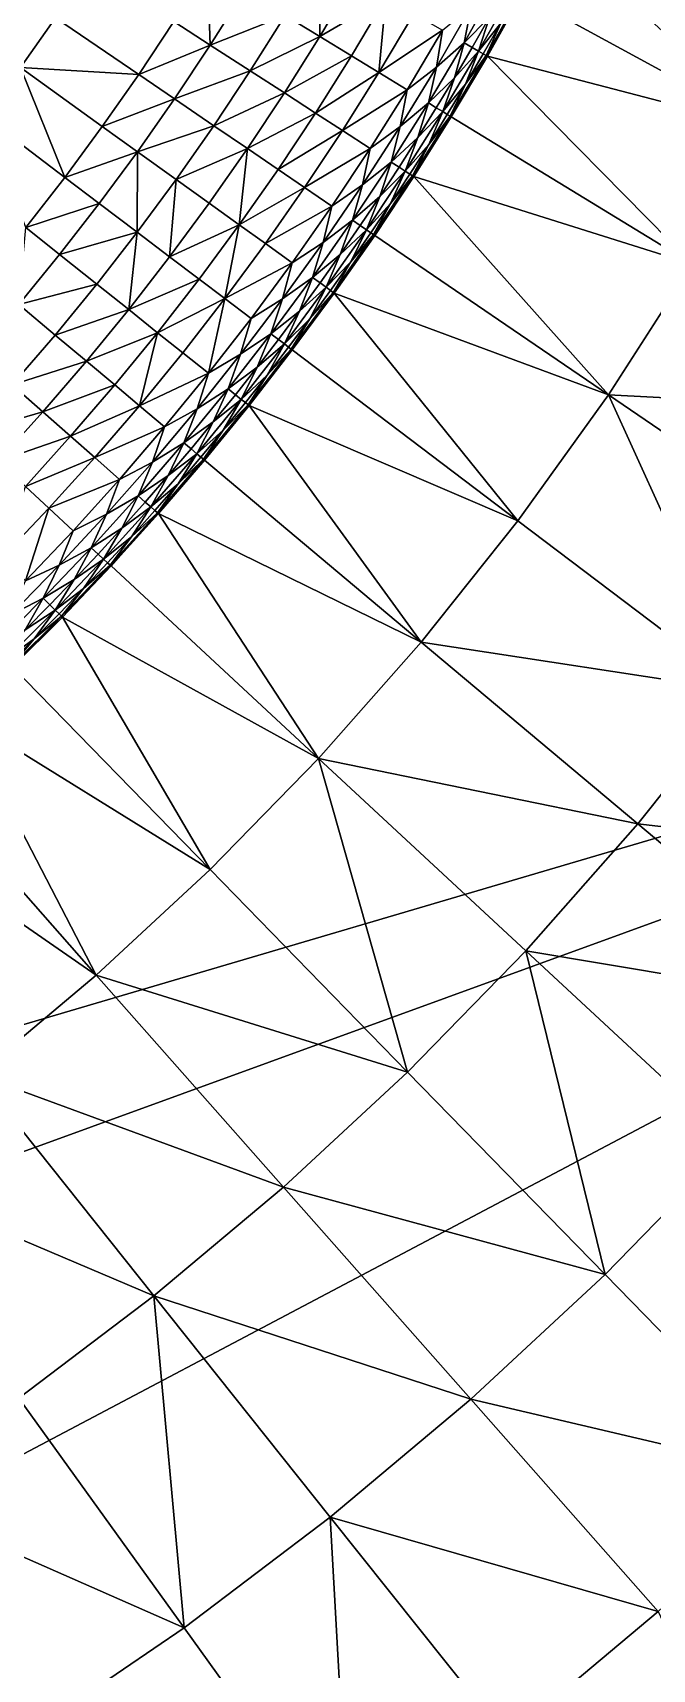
# Model space of a CAD drawing. Header units: millimetres. Extents: x -3750 to 5350, y -3750 to 3750.
# Drawn here: x 1763 to 2311, y -2675 to -1229 of the extents above; entities that cross this region are included whole.
import ezdxf

# ---------------------------------------------------------------- set-up
doc = ezdxf.new("R2010")
doc.units = ezdxf.units.MM
doc.header["$MEASUREMENT"] = 0
doc.layers.add('MESH_3D', color=2, linetype='CONTINUOUS')

msp = doc.modelspace()

# ---------------------------------------------------------------- linework, layer by layer
at = {"layer": 'MESH_3D'}
for points in [[(925.3, 3634, 32500), (-2410.5, 2872.7, 32500), (3378.6, -1627.1, 32500)], [(925.3, 3634, 32500), (3378.6, -1627.1, 32500), (3634, -925.3, 32500)], [(3378.6, -1627.1, 32500), (-2410.5, 2872.7, 32500), (-1955.4, -3199.8, 32500)], [(2415.1, -1315.2, 24200), (2195.6, -1195.6, 24000), (2224.7, -1140.5, 24000)], [(2477.7, -1193.2, 24200), (2415.1, -1315.2, 24200), (2224.7, -1140.5, 24000)], [(1783.6, -1216, -630.5), (1752.7, -1260.1, -630.5), (1713.1, -1168, -698.4)], [(2017.1, -1232.6, -406.8), (1986.4, -1213.9, -455.7), (2016.1, -1164, -455.7)], [(2047.2, -1182, -406.8), (2017.1, -1232.6, -406.8), (2016.1, -1164, -455.7)], [(1920.3, -1240.2, -506.1), (1888.1, -1219.4, -547.3), (1917.9, -1172, -547.3)], [(1950.6, -1192, -506.1), (1920.3, -1240.2, -506.1), (1917.9, -1172, -547.3)], [(2075.5, -1198.3, -355.7), (2017.1, -1232.6, -406.8), (2047.2, -1182, -406.8)], [(2150.9, -1206.3, -205.3), (2174.7, -1184.3, -171.9), (2144.5, -1238.1, -171.9)], [(2167, -1215.4, -138.7), (2144.5, -1238.1, -171.9), (2174.7, -1184.3, -171.9)], [(1986.4, -1213.9, -455.7), (1920.3, -1240.2, -506.1), (1950.6, -1192, -506.1)], [(2075.5, -1198.3, -355.7), (2045, -1249.7, -355.7), (2017.1, -1232.6, -406.8)], [(2069.3, -1264.5, -303.8), (2045, -1249.7, -355.7), (2075.5, -1198.3, -355.7)], [(2100.1, -1212.5, -303.8), (2069.3, -1264.5, -303.8), (2075.5, -1198.3, -355.7)], [(2167, -1215.4, -138.7), (2187.8, -1191.4, -105.2), (2157.4, -1245.6, -105.2)], [(2176.9, -1220.9, -71.9), (2157.4, -1245.6, -105.2), (2187.8, -1191.4, -105.2)], [(2194.5, -1195.1, -38.4), (2195.6, -1195.6), (2164, -1249.4, -38.4)], [(2176.9, -1220.9, -71.9), (2194.5, -1195.1, -38.4), (2164, -1249.4, -38.4)], [(2164, -1249.4, -38.4), (2195.6, -1195.6), (2165.1, -1250)], [(2195.6, -1195.6, 24000), (2165.1, -1250), (2195.6, -1195.6)], [(2195.6, -1195.6, 24000), (2165.1, -1250, 24000), (2165.1, -1250)], [(2415.1, -1315.2, 24200), (2165.1, -1250, 24000), (2195.6, -1195.6, 24000)], [(1986.4, -1213.9, -455.7), (1955.5, -1263, -455.7), (1920.3, -1240.2, -506.1)], [(2017.1, -1232.6, -406.8), (1955.5, -1263, -455.7), (1986.4, -1213.9, -455.7)], [(2125.4, -1227.1, -238.1), (2069.3, -1264.5, -303.8), (2100.1, -1212.5, -303.8)], [(2150.9, -1206.3, -205.3), (2144.5, -1238.1, -171.9), (2120.1, -1259.6, -205.3)], [(2150.9, -1206.3, -205.3), (2120.1, -1259.6, -205.3), (2125.4, -1227.1, -238.1)], [(1857.1, -1266.1, -547.3), (1752.7, -1260.1, -630.5), (1783.6, -1216, -630.5)], [(1888.1, -1219.4, -547.3), (1857.1, -1266.1, -547.3), (1783.6, -1216, -630.5)], [(1920.3, -1240.2, -506.1), (1857.1, -1266.1, -547.3), (1888.1, -1219.4, -547.3)], [(2125.4, -1227.1, -238.1), (2094.2, -1279.7, -238.1), (2069.3, -1264.5, -303.8)], [(2120.1, -1259.6, -205.3), (2094.2, -1279.7, -238.1), (2125.4, -1227.1, -238.1)], [(2167, -1215.4, -138.7), (2151.7, -1242.3, -138.7), (2144.5, -1238.1, -171.9)], [(2167, -1215.4, -138.7), (2157.4, -1245.6, -105.2), (2151.7, -1242.3, -138.7)], [(2176.9, -1220.9, -71.9), (2161.5, -1247.9, -71.9), (2157.4, -1245.6, -105.2)], [(2176.9, -1220.9, -71.9), (2164, -1249.4, -38.4), (2161.5, -1247.9, -71.9)], [(1920.3, -1240.2, -506.1), (1888.7, -1287.7, -506.1), (1857.1, -1266.1, -547.3)], [(1955.5, -1263, -455.7), (1888.7, -1287.7, -506.1), (1920.3, -1240.2, -506.1)], [(2017.1, -1232.6, -406.8), (1985.8, -1282.5, -406.8), (1955.5, -1263, -455.7)], [(2045, -1249.7, -355.7), (1985.8, -1282.5, -406.8), (2017.1, -1232.6, -406.8)], [(2120.1, -1259.6, -205.3), (2144.5, -1238.1, -171.9), (2113, -1291.2, -171.9)], [(2136, -1269, -138.7), (2113, -1291.2, -171.9), (2144.5, -1238.1, -171.9)], [(2151.7, -1242.3, -138.7), (2136, -1269, -138.7), (2144.5, -1238.1, -171.9)], [(2151.7, -1242.3, -138.7), (2157.4, -1245.6, -105.2), (2136, -1269, -138.7)], [(2045, -1249.7, -355.7), (2013.2, -1300.3, -355.7), (1985.8, -1282.5, -406.8)], [(2069.3, -1264.5, -303.8), (2013.2, -1300.3, -355.7), (2045, -1249.7, -355.7)], [(2136, -1269, -138.7), (2157.4, -1245.6, -105.2), (2125.7, -1299, -105.2)], [(2145.8, -1274.8, -71.9), (2125.7, -1299, -105.2), (2157.4, -1245.6, -105.2)], [(2164, -1249.4, -38.4), (2133.2, -1303.6), (2132.2, -1303, -38.4)], [(2145.8, -1274.8, -71.9), (2164, -1249.4, -38.4), (2132.2, -1303, -38.4)], [(2164, -1249.4, -38.4), (2165.1, -1250), (2133.2, -1303.6)], [(2165.1, -1250, 24000), (2133.2, -1303.6), (2165.1, -1250)], [(2165.1, -1250, 24000), (2133.2, -1303.6, 24000), (2133.2, -1303.6)], [(2346.5, -1433.9, 24200), (2133.2, -1303.6, 24000), (2165.1, -1250, 24000)], [(2161.5, -1247.9, -71.9), (2145.8, -1274.8, -71.9), (2157.4, -1245.6, -105.2)], [(2161.5, -1247.9, -71.9), (2164, -1249.4, -38.4), (2145.8, -1274.8, -71.9)], [(2415.1, -1315.2, 24200), (2346.5, -1433.9, 24200), (2165.1, -1250, 24000)], [(1791.7, -1357.1, -547.3), (1720.7, -1303.4, -630.5), (1752.7, -1260.1, -630.5)], [(1824.9, -1312, -547.3), (1791.7, -1357.1, -547.3), (1752.7, -1260.1, -630.5)], [(1857.1, -1266.1, -547.3), (1824.9, -1312, -547.3), (1752.7, -1260.1, -630.5)], [(1888.7, -1287.7, -506.1), (1824.9, -1312, -547.3), (1857.1, -1266.1, -547.3)], [(1955.5, -1263, -455.7), (1923.4, -1311.4, -455.7), (1888.7, -1287.7, -506.1)], [(1985.8, -1282.5, -406.8), (1923.4, -1311.4, -455.7), (1955.5, -1263, -455.7)], [(2069.3, -1264.5, -303.8), (2037.1, -1315.7, -303.8), (2013.2, -1300.3, -355.7)], [(2094.2, -1279.7, -238.1), (2037.1, -1315.7, -303.8), (2069.3, -1264.5, -303.8)], [(2120.1, -1259.6, -205.3), (2088.1, -1312, -205.3), (2094.2, -1279.7, -238.1)], [(2120.1, -1259.6, -205.3), (2113, -1291.2, -171.9), (2088.1, -1312, -205.3)], [(2136, -1269, -138.7), (2120, -1295.5, -138.7), (2113, -1291.2, -171.9)], [(2136, -1269, -138.7), (2125.7, -1299, -105.2), (2120, -1295.5, -138.7)], [(1985.8, -1282.5, -406.8), (1953.2, -1331.6, -406.8), (1923.4, -1311.4, -455.7)], [(2013.2, -1300.3, -355.7), (1953.2, -1331.6, -406.8), (1985.8, -1282.5, -406.8)], [(2094.2, -1279.7, -238.1), (2061.6, -1331.5, -238.1), (2037.1, -1315.7, -303.8)], [(2088.1, -1312, -205.3), (2061.6, -1331.5, -238.1), (2094.2, -1279.7, -238.1)], [(2145.8, -1274.8, -71.9), (2129.7, -1301.4, -71.9), (2125.7, -1299, -105.2)], [(2145.8, -1274.8, -71.9), (2132.2, -1303, -38.4), (2129.7, -1301.4, -71.9)], [(1888.7, -1287.7, -506.1), (1856, -1334.4, -506.1), (1824.9, -1312, -547.3)], [(1923.4, -1311.4, -455.7), (1856, -1334.4, -506.1), (1888.7, -1287.7, -506.1)], [(2013.2, -1300.3, -355.7), (1980.2, -1350.1, -355.7), (1953.2, -1331.6, -406.8)], [(2037.1, -1315.7, -303.8), (1980.2, -1350.1, -355.7), (2013.2, -1300.3, -355.7)], [(2088.1, -1312, -205.3), (2113, -1291.2, -171.9), (2080.1, -1343.5, -171.9)], [(2103.7, -1321.9, -138.7), (2080.1, -1343.5, -171.9), (2113, -1291.2, -171.9)], [(2103.7, -1321.9, -138.7), (2125.7, -1299, -105.2), (2092.6, -1351.5, -105.2)], [(2113.3, -1327.9, -71.9), (2092.6, -1351.5, -105.2), (2125.7, -1299, -105.2)], [(2120, -1295.5, -138.7), (2103.7, -1321.9, -138.7), (2113, -1291.2, -171.9)], [(2120, -1295.5, -138.7), (2125.7, -1299, -105.2), (2103.7, -1321.9, -138.7)], [(2129.7, -1301.4, -71.9), (2113.3, -1327.9, -71.9), (2125.7, -1299, -105.2)], [(2129.7, -1301.4, -71.9), (2132.2, -1303, -38.4), (2113.3, -1327.9, -71.9)], [(1791.7, -1357.1, -547.3), (1757.3, -1401.4, -547.3), (1720.7, -1303.4, -630.5)], [(1856, -1334.4, -506.1), (1791.7, -1357.1, -547.3), (1824.9, -1312, -547.3)], [(1923.4, -1311.4, -455.7), (1890.1, -1358.9, -455.7), (1856, -1334.4, -506.1)], [(1953.2, -1331.6, -406.8), (1890.1, -1358.9, -455.7), (1923.4, -1311.4, -455.7)], [(2037.1, -1315.7, -303.8), (2003.7, -1366.1, -303.8), (1980.2, -1350.1, -355.7)], [(2061.6, -1331.5, -238.1), (2003.7, -1366.1, -303.8), (2037.1, -1315.7, -303.8)], [(2088.1, -1312, -205.3), (2080.1, -1343.5, -171.9), (2054.7, -1363.7, -205.3)], [(2088.1, -1312, -205.3), (2054.7, -1363.7, -205.3), (2061.6, -1331.5, -238.1)], [(2132.2, -1303, -38.4), (2133.2, -1303.6), (2099.1, -1355.7, -38.4)], [(2113.3, -1327.9, -71.9), (2132.2, -1303, -38.4), (2099.1, -1355.7, -38.4)], [(2099.1, -1355.7, -38.4), (2133.2, -1303.6), (2100.1, -1356.4)], [(2133.2, -1303.6, 24000), (2100.1, -1356.4), (2133.2, -1303.6)], [(2133.2, -1303.6, 24000), (2100.1, -1356.4, 24000), (2100.1, -1356.4)], [(2346.5, -1433.9, 24200), (2100.1, -1356.4, 24000), (2133.2, -1303.6, 24000)], [(2103.7, -1321.9, -138.7), (2087.1, -1348, -138.7), (2080.1, -1343.5, -171.9)], [(2103.7, -1321.9, -138.7), (2092.6, -1351.5, -105.2), (2087.1, -1348, -138.7)], [(2113.3, -1327.9, -71.9), (2096.6, -1354.1, -71.9), (2092.6, -1351.5, -105.2)], [(2113.3, -1327.9, -71.9), (2099.1, -1355.7, -38.4), (2096.6, -1354.1, -71.9)], [(1856, -1334.4, -506.1), (1822.2, -1380.3, -506.1), (1791.7, -1357.1, -547.3)], [(1855.7, -1405.6, -455.7), (1822.2, -1380.3, -506.1), (1856, -1334.4, -506.1)], [(1890.1, -1358.9, -455.7), (1855.7, -1405.6, -455.7), (1856, -1334.4, -506.1)], [(1953.2, -1331.6, -406.8), (1919.4, -1379.9, -406.8), (1890.1, -1358.9, -455.7)], [(1945.9, -1399, -355.7), (1919.4, -1379.9, -406.8), (1953.2, -1331.6, -406.8)], [(1980.2, -1350.1, -355.7), (1945.9, -1399, -355.7), (1953.2, -1331.6, -406.8)], [(2061.6, -1331.5, -238.1), (2027.8, -1382.5, -238.1), (2003.7, -1366.1, -303.8)], [(2054.7, -1363.7, -205.3), (2027.8, -1382.5, -238.1), (2061.6, -1331.5, -238.1)], [(2054.7, -1363.7, -205.3), (2080.1, -1343.5, -171.9), (2046, -1394.9, -171.9)], [(2070.1, -1373.9, -138.7), (2046, -1394.9, -171.9), (2080.1, -1343.5, -171.9)], [(2087.1, -1348, -138.7), (2070.1, -1373.9, -138.7), (2080.1, -1343.5, -171.9)], [(1822.2, -1380.3, -506.1), (1757.3, -1401.4, -547.3), (1791.7, -1357.1, -547.3)], [(1884.4, -1427.3, -406.8), (1855.7, -1405.6, -455.7), (1890.1, -1358.9, -455.7)], [(1919.4, -1379.9, -406.8), (1884.4, -1427.3, -406.8), (1890.1, -1358.9, -455.7)], [(2003.7, -1366.1, -303.8), (1945.9, -1399, -355.7), (1980.2, -1350.1, -355.7)], [(2070.1, -1373.9, -138.7), (2092.6, -1351.5, -105.2), (2058.3, -1403.3, -105.2)], [(2079.5, -1380.1, -71.9), (2058.3, -1403.3, -105.2), (2092.6, -1351.5, -105.2)], [(2099.1, -1355.7, -38.4), (2065.6, -1408.3), (2064.6, -1407.6, -38.4)], [(2079.5, -1380.1, -71.9), (2099.1, -1355.7, -38.4), (2064.6, -1407.6, -38.4)], [(2099.1, -1355.7, -38.4), (2100.1, -1356.4), (2065.6, -1408.3)], [(2100.1, -1356.4, 24000), (2065.6, -1408.3), (2100.1, -1356.4)], [(2100.1, -1356.4, 24000), (2065.6, -1408.3, 24000), (2065.6, -1408.3)], [(2272.2, -1549.1, 24200), (2065.6, -1408.3, 24000), (2100.1, -1356.4, 24000)], [(2087.1, -1348, -138.7), (2092.6, -1351.5, -105.2), (2070.1, -1373.9, -138.7)], [(2096.6, -1354.1, -71.9), (2079.5, -1380.1, -71.9), (2092.6, -1351.5, -105.2)], [(2096.6, -1354.1, -71.9), (2099.1, -1355.7, -38.4), (2079.5, -1380.1, -71.9)], [(2346.5, -1433.9, 24200), (2272.2, -1549.1, 24200), (2100.1, -1356.4, 24000)], [(2003.7, -1366.1, -303.8), (1969, -1415.6, -303.8), (1945.9, -1399, -355.7)], [(2027.8, -1382.5, -238.1), (1969, -1415.6, -303.8), (2003.7, -1366.1, -303.8)], [(2054.7, -1363.7, -205.3), (2046, -1394.9, -171.9), (2020.1, -1414.5, -205.3)], [(2054.7, -1363.7, -205.3), (2020.1, -1414.5, -205.3), (2027.8, -1382.5, -238.1)], [(1822.2, -1380.3, -506.1), (1787.2, -1425.3, -506.1), (1757.3, -1401.4, -547.3)], [(1855.7, -1405.6, -455.7), (1787.2, -1425.3, -506.1), (1822.2, -1380.3, -506.1)], [(1945.9, -1399, -355.7), (1884.4, -1427.3, -406.8), (1919.4, -1379.9, -406.8)], [(2027.8, -1382.5, -238.1), (1992.7, -1432.6, -238.1), (1969, -1415.6, -303.8)], [(2020.1, -1414.5, -205.3), (1992.7, -1432.6, -238.1), (2027.8, -1382.5, -238.1)], [(2070.1, -1373.9, -138.7), (2052.8, -1399.6, -138.7), (2046, -1394.9, -171.9)], [(2070.1, -1373.9, -138.7), (2058.3, -1403.3, -105.2), (2052.8, -1399.6, -138.7)], [(2079.5, -1380.1, -71.9), (2062.2, -1406, -71.9), (2058.3, -1403.3, -105.2)], [(2079.5, -1380.1, -71.9), (2064.6, -1407.6, -38.4), (2062.2, -1406, -71.9)], [(1787.2, -1425.3, -506.1), (1751.1, -1469.4, -506.1), (1757.3, -1401.4, -547.3)], [(1945.9, -1399, -355.7), (1910.4, -1447.1, -355.7), (1884.4, -1427.3, -406.8)], [(1933.1, -1464.2, -303.8), (1910.4, -1447.1, -355.7), (1945.9, -1399, -355.7)], [(1969, -1415.6, -303.8), (1933.1, -1464.2, -303.8), (1945.9, -1399, -355.7)], [(2020.1, -1414.5, -205.3), (2046, -1394.9, -171.9), (2010.6, -1445.5, -171.9)], [(2035.2, -1425.1, -138.7), (2010.6, -1445.5, -171.9), (2046, -1394.9, -171.9)], [(2052.8, -1399.6, -138.7), (2035.2, -1425.1, -138.7), (2046, -1394.9, -171.9)], [(2052.8, -1399.6, -138.7), (2058.3, -1403.3, -105.2), (2035.2, -1425.1, -138.7)], [(1855.7, -1405.6, -455.7), (1820.1, -1451.4, -455.7), (1787.2, -1425.3, -506.1)], [(1848.2, -1473.9, -406.8), (1820.1, -1451.4, -455.7), (1855.7, -1405.6, -455.7)], [(1884.4, -1427.3, -406.8), (1848.2, -1473.9, -406.8), (1855.7, -1405.6, -455.7)], [(1992.7, -1432.6, -238.1), (1933.1, -1464.2, -303.8), (1969, -1415.6, -303.8)], [(2020.1, -1414.5, -205.3), (2010.6, -1445.5, -171.9), (1984.2, -1464.4, -205.3)], [(2020.1, -1414.5, -205.3), (1984.2, -1464.4, -205.3), (1992.7, -1432.6, -238.1)], [(2035.2, -1425.1, -138.7), (2058.3, -1403.3, -105.2), (2022.6, -1454.2, -105.2)], [(2044.5, -1431.6, -71.9), (2022.6, -1454.2, -105.2), (2058.3, -1403.3, -105.2)], [(2064.6, -1407.6, -38.4), (2065.6, -1408.3), (2028.9, -1458.7, -38.4)], [(2044.5, -1431.6, -71.9), (2064.6, -1407.6, -38.4), (2028.9, -1458.7, -38.4)], [(2028.9, -1458.7, -38.4), (2065.6, -1408.3), (2029.8, -1459.4)], [(2065.6, -1408.3, 24000), (2029.8, -1459.4), (2065.6, -1408.3)], [(2065.6, -1408.3, 24000), (2029.8, -1459.4, 24000), (2029.8, -1459.4)], [(2272.2, -1549.1, 24200), (2029.8, -1459.4, 24000), (2065.6, -1408.3, 24000)], [(2062.2, -1406, -71.9), (2044.5, -1431.6, -71.9), (2058.3, -1403.3, -105.2)], [(2062.2, -1406, -71.9), (2064.6, -1407.6, -38.4), (2044.5, -1431.6, -71.9)], [(1820.1, -1451.4, -455.7), (1751.1, -1469.4, -506.1), (1787.2, -1425.3, -506.1)], [(1910.4, -1447.1, -355.7), (1848.2, -1473.9, -406.8), (1884.4, -1427.3, -406.8)], [(2035.2, -1425.1, -138.7), (2017.3, -1450.3, -138.7), (2010.6, -1445.5, -171.9)], [(2035.2, -1425.1, -138.7), (2022.6, -1454.2, -105.2), (2017.3, -1450.3, -138.7)], [(2044.5, -1431.6, -71.9), (2026.5, -1456.9, -71.9), (2022.6, -1454.2, -105.2)], [(2044.5, -1431.6, -71.9), (2028.9, -1458.7, -38.4), (2026.5, -1456.9, -71.9)], [(1992.7, -1432.6, -238.1), (1956.3, -1481.9, -238.1), (1933.1, -1464.2, -303.8)], [(1984.2, -1464.4, -205.3), (1956.3, -1481.9, -238.1), (1992.7, -1432.6, -238.1)], [(1984.2, -1464.4, -205.3), (2010.6, -1445.5, -171.9), (1973.9, -1495.2, -171.9)], [(1999.1, -1475.4, -138.7), (1973.9, -1495.2, -171.9), (2010.6, -1445.5, -171.9)], [(2017.3, -1450.3, -138.7), (1999.1, -1475.4, -138.7), (2010.6, -1445.5, -171.9)], [(2559.9, -1564.3, 24400), (2272.2, -1549.1, 24200), (2346.5, -1433.9, 24200)], [(1820.1, -1451.4, -455.7), (1783.3, -1496.4, -455.7), (1751.1, -1469.4, -506.1)], [(1848.2, -1473.9, -406.8), (1783.3, -1496.4, -455.7), (1820.1, -1451.4, -455.7)], [(1910.4, -1447.1, -355.7), (1873.8, -1494.3, -355.7), (1848.2, -1473.9, -406.8)], [(1933.1, -1464.2, -303.8), (1873.8, -1494.3, -355.7), (1910.4, -1447.1, -355.7)], [(1999.1, -1475.4, -138.7), (2022.6, -1454.2, -105.2), (1985.8, -1504.2, -105.2)], [(2008.2, -1482.1, -71.9), (1985.8, -1504.2, -105.2), (2022.6, -1454.2, -105.2)], [(2028.9, -1458.7, -38.4), (1992.8, -1509.5), (1991.9, -1508.8, -38.4)], [(2008.2, -1482.1, -71.9), (2028.9, -1458.7, -38.4), (1991.9, -1508.8, -38.4)], [(2028.9, -1458.7, -38.4), (2029.8, -1459.4), (1992.8, -1509.5)], [(2029.8, -1459.4, 24000), (1992.8, -1509.5), (2029.8, -1459.4)], [(2029.8, -1459.4, 24000), (1992.8, -1509.5, 24000), (1992.8, -1509.5)], [(2192.1, -1660.5, 24200), (1992.8, -1509.5, 24000), (2029.8, -1459.4, 24000)], [(2017.3, -1450.3, -138.7), (2022.6, -1454.2, -105.2), (1999.1, -1475.4, -138.7)], [(2026.5, -1456.9, -71.9), (2008.2, -1482.1, -71.9), (2022.6, -1454.2, -105.2)], [(2026.5, -1456.9, -71.9), (2028.9, -1458.7, -38.4), (2008.2, -1482.1, -71.9)], [(2272.2, -1549.1, 24200), (2192.1, -1660.5, 24200), (2029.8, -1459.4, 24000)], [(1783.3, -1496.4, -455.7), (1745.4, -1540.4, -455.7), (1751.1, -1469.4, -506.1)], [(1848.2, -1473.9, -406.8), (1810.9, -1519.5, -406.8), (1783.3, -1496.4, -455.7)], [(1873.8, -1494.3, -355.7), (1810.9, -1519.5, -406.8), (1848.2, -1473.9, -406.8)], [(1933.1, -1464.2, -303.8), (1896, -1512, -303.8), (1873.8, -1494.3, -355.7)], [(1918.8, -1530.2, -238.1), (1896, -1512, -303.8), (1933.1, -1464.2, -303.8)], [(1956.3, -1481.9, -238.1), (1918.8, -1530.2, -238.1), (1933.1, -1464.2, -303.8)], [(1984.2, -1464.4, -205.3), (1973.9, -1495.2, -171.9), (1947.1, -1513.4, -205.3)], [(1984.2, -1464.4, -205.3), (1947.1, -1513.4, -205.3), (1956.3, -1481.9, -238.1)], [(1947.1, -1513.4, -205.3), (1918.8, -1530.2, -238.1), (1956.3, -1481.9, -238.1)], [(1999.1, -1475.4, -138.7), (1980.5, -1500.2, -138.7), (1973.9, -1495.2, -171.9)], [(1999.1, -1475.4, -138.7), (1985.8, -1504.2, -105.2), (1980.5, -1500.2, -138.7)], [(2008.2, -1482.1, -71.9), (1989.5, -1507, -71.9), (1985.8, -1504.2, -105.2)], [(2008.2, -1482.1, -71.9), (1991.9, -1508.8, -38.4), (1989.5, -1507, -71.9)], [(1810.9, -1519.5, -406.8), (1745.4, -1540.4, -455.7), (1783.3, -1496.4, -455.7)], [(1873.8, -1494.3, -355.7), (1835.9, -1540.5, -355.7), (1810.9, -1519.5, -406.8)], [(1857.7, -1558.8, -303.8), (1835.9, -1540.5, -355.7), (1873.8, -1494.3, -355.7)], [(1896, -1512, -303.8), (1857.7, -1558.8, -303.8), (1873.8, -1494.3, -355.7)], [(1947.1, -1513.4, -205.3), (1973.9, -1495.2, -171.9), (1936, -1543.9, -171.9)], [(1961.7, -1524.8, -138.7), (1936, -1543.9, -171.9), (1973.9, -1495.2, -171.9)], [(1980.5, -1500.2, -138.7), (1961.7, -1524.8, -138.7), (1973.9, -1495.2, -171.9)], [(1980.5, -1500.2, -138.7), (1985.8, -1504.2, -105.2), (1961.7, -1524.8, -138.7)], [(1918.8, -1530.2, -238.1), (1857.7, -1558.8, -303.8), (1896, -1512, -303.8)], [(1947.1, -1513.4, -205.3), (1908.7, -1561.5, -205.3), (1918.8, -1530.2, -238.1)], [(1947.1, -1513.4, -205.3), (1936, -1543.9, -171.9), (1908.7, -1561.5, -205.3)], [(1961.7, -1524.8, -138.7), (1985.8, -1504.2, -105.2), (1947.6, -1553.2, -105.2)], [(1970.6, -1531.7, -71.9), (1947.6, -1553.2, -105.2), (1985.8, -1504.2, -105.2)], [(1991.9, -1508.8, -38.4), (1954.6, -1558.7), (1953.7, -1558, -38.4)], [(1970.6, -1531.7, -71.9), (1991.9, -1508.8, -38.4), (1953.7, -1558, -38.4)], [(1991.9, -1508.8, -38.4), (1992.8, -1509.5), (1954.6, -1558.7)], [(1992.8, -1509.5, 24000), (1954.6, -1558.7), (1992.8, -1509.5)], [(1992.8, -1509.5, 24000), (1954.6, -1558.7, 24000), (1954.6, -1558.7)], [(2192.1, -1660.5, 24200), (1954.6, -1558.7, 24000), (1992.8, -1509.5, 24000)], [(1989.5, -1507, -71.9), (1970.6, -1531.7, -71.9), (1985.8, -1504.2, -105.2)], [(1989.5, -1507, -71.9), (1991.9, -1508.8, -38.4), (1970.6, -1531.7, -71.9)], [(1810.9, -1519.5, -406.8), (1772.4, -1564.2, -406.8), (1745.4, -1540.4, -455.7)], [(1835.9, -1540.5, -355.7), (1772.4, -1564.2, -406.8), (1810.9, -1519.5, -406.8)], [(1918.8, -1530.2, -238.1), (1880, -1577.5, -238.1), (1857.7, -1558.8, -303.8)], [(1908.7, -1561.5, -205.3), (1880, -1577.5, -238.1), (1918.8, -1530.2, -238.1)], [(1961.7, -1524.8, -138.7), (1942.5, -1549.1, -138.7), (1936, -1543.9, -171.9)], [(1961.7, -1524.8, -138.7), (1947.6, -1553.2, -105.2), (1942.5, -1549.1, -138.7)], [(1970.6, -1531.7, -71.9), (1951.3, -1556.1, -71.9), (1947.6, -1553.2, -105.2)], [(1970.6, -1531.7, -71.9), (1953.7, -1558, -38.4), (1951.3, -1556.1, -71.9)], [(1772.4, -1564.2, -406.8), (1706.5, -1583.4, -455.7), (1745.4, -1540.4, -455.7)], [(1835.9, -1540.5, -355.7), (1796.9, -1585.8, -355.7), (1772.4, -1564.2, -406.8)], [(1857.7, -1558.8, -303.8), (1796.9, -1585.8, -355.7), (1835.9, -1540.5, -355.7)], [(1908.7, -1561.5, -205.3), (1936, -1543.9, -171.9), (1896.9, -1591.7, -171.9)], [(1923, -1573.2, -138.7), (1896.9, -1591.7, -171.9), (1936, -1543.9, -171.9)], [(1942.5, -1549.1, -138.7), (1923, -1573.2, -138.7), (1936, -1543.9, -171.9)], [(1857.7, -1558.8, -303.8), (1818.2, -1604.6, -303.8), (1796.9, -1585.8, -355.7)], [(1880, -1577.5, -238.1), (1818.2, -1604.6, -303.8), (1857.7, -1558.8, -303.8)], [(1908.7, -1561.5, -205.3), (1896.9, -1591.7, -171.9), (1869.2, -1608.6, -205.3)], [(1908.7, -1561.5, -205.3), (1869.2, -1608.6, -205.3), (1880, -1577.5, -238.1)], [(1923, -1573.2, -138.7), (1947.6, -1553.2, -105.2), (1908.3, -1601.3, -105.2)], [(1931.8, -1580.3, -71.9), (1908.3, -1601.3, -105.2), (1947.6, -1553.2, -105.2)], [(1953.7, -1558, -38.4), (1954.6, -1558.7), (1914.2, -1606.2, -38.4)], [(1931.8, -1580.3, -71.9), (1953.7, -1558, -38.4), (1914.2, -1606.2, -38.4)], [(1914.2, -1606.2, -38.4), (1954.6, -1558.7), (1915.1, -1607)], [(1954.6, -1558.7, 24000), (1915.1, -1607), (1954.6, -1558.7)], [(1954.6, -1558.7, 24000), (1915.1, -1607, 24000), (1915.1, -1607)], [(2106.6, -1767.7, 24200), (1915.1, -1607, 24000), (1954.6, -1558.7, 24000)], [(1942.5, -1549.1, -138.7), (1947.6, -1553.2, -105.2), (1923, -1573.2, -138.7)], [(1951.3, -1556.1, -71.9), (1931.8, -1580.3, -71.9), (1947.6, -1553.2, -105.2)], [(1951.3, -1556.1, -71.9), (1953.7, -1558, -38.4), (1931.8, -1580.3, -71.9)], [(2192.1, -1660.5, 24200), (2106.6, -1767.7, 24200), (1954.6, -1558.7, 24000)], [(2391.4, -1811.4, 24400), (2192.1, -1660.5, 24200), (2272.2, -1549.1, 24200)], [(2478.7, -1690, 24400), (2391.4, -1811.4, 24400), (2272.2, -1549.1, 24200)], [(2559.9, -1564.3, 24400), (2478.7, -1690, 24400), (2272.2, -1549.1, 24200)], [(1772.4, -1564.2, -406.8), (1732.9, -1607.9, -406.8), (1706.5, -1583.4, -455.7)], [(1796.9, -1585.8, -355.7), (1732.9, -1607.9, -406.8), (1772.4, -1564.2, -406.8)], [(1923, -1573.2, -138.7), (1903.3, -1597, -138.7), (1896.9, -1591.7, -171.9)], [(1923, -1573.2, -138.7), (1908.3, -1601.3, -105.2), (1903.3, -1597, -138.7)], [(1796.9, -1585.8, -355.7), (1756.9, -1630.1, -355.7), (1732.9, -1607.9, -406.8)], [(1818.2, -1604.6, -303.8), (1756.9, -1630.1, -355.7), (1796.9, -1585.8, -355.7)], [(1880, -1577.5, -238.1), (1840.1, -1623.9, -238.1), (1818.2, -1604.6, -303.8)], [(1869.2, -1608.6, -205.3), (1840.1, -1623.9, -238.1), (1880, -1577.5, -238.1)], [(1931.8, -1580.3, -71.9), (1911.9, -1604.3, -71.9), (1908.3, -1601.3, -105.2)], [(1931.8, -1580.3, -71.9), (1914.2, -1606.2, -38.4), (1911.9, -1604.3, -71.9)], [(1818.2, -1604.6, -303.8), (1777.7, -1649.4, -303.8), (1756.9, -1630.1, -355.7)], [(1840.1, -1623.9, -238.1), (1777.7, -1649.4, -303.8), (1818.2, -1604.6, -303.8)], [(1869.2, -1608.6, -205.3), (1896.9, -1591.7, -171.9), (1856.7, -1638.5, -171.9)], [(1883.2, -1620.6, -138.7), (1856.7, -1638.5, -171.9), (1896.9, -1591.7, -171.9)], [(1883.2, -1620.6, -138.7), (1908.3, -1601.3, -105.2), (1867.8, -1648.3, -105.2)], [(1891.8, -1628, -71.9), (1867.8, -1648.3, -105.2), (1908.3, -1601.3, -105.2)], [(1903.3, -1597, -138.7), (1883.2, -1620.6, -138.7), (1896.9, -1591.7, -171.9)], [(1903.3, -1597, -138.7), (1908.3, -1601.3, -105.2), (1883.2, -1620.6, -138.7)], [(1911.9, -1604.3, -71.9), (1891.8, -1628, -71.9), (1908.3, -1601.3, -105.2)], [(1911.9, -1604.3, -71.9), (1914.2, -1606.2, -38.4), (1891.8, -1628, -71.9)], [(1869.2, -1608.6, -205.3), (1828.5, -1654.7, -205.3), (1840.1, -1623.9, -238.1)], [(1869.2, -1608.6, -205.3), (1856.7, -1638.5, -171.9), (1828.5, -1654.7, -205.3)], [(1914.2, -1606.2, -38.4), (1874.5, -1654.2), (1873.6, -1653.4, -38.4)], [(1891.8, -1628, -71.9), (1914.2, -1606.2, -38.4), (1873.6, -1653.4, -38.4)], [(1914.2, -1606.2, -38.4), (1915.1, -1607), (1874.5, -1654.2)], [(1915.1, -1607, 24000), (1874.5, -1654.2), (1915.1, -1607)], [(1915.1, -1607, 24000), (1874.5, -1654.2, 24000), (1874.5, -1654.2)], [(2106.6, -1767.7, 24200), (1874.5, -1654.2, 24000), (1915.1, -1607, 24000)], [(3378.6, -1627.1, 32500), (-1955.4, -3199.8, 32500), (-1542.3, -3418.1, 32500)], [(3378.6, -1627.1, 32500), (-1542.3, -3418.1, 32500), (-558.9, -3708.1, 32500)], [(3378.6, -1627.1, 32500), (-558.9, -3708.1, 32500), (2550.6, -2748.9, 32500)], [(1777.7, -1649.4, -303.8), (1736, -1693.2, -303.8), (1756.9, -1630.1, -355.7)], [(1840.1, -1623.9, -238.1), (1799.1, -1669.3, -238.1), (1777.7, -1649.4, -303.8)], [(1828.5, -1654.7, -205.3), (1799.1, -1669.3, -238.1), (1840.1, -1623.9, -238.1)], [(1883.2, -1620.6, -138.7), (1862.9, -1644, -138.7), (1856.7, -1638.5, -171.9)], [(1883.2, -1620.6, -138.7), (1867.8, -1648.3, -105.2), (1862.9, -1644, -138.7)], [(1891.8, -1628, -71.9), (1871.3, -1651.5, -71.9), (1867.8, -1648.3, -105.2)], [(1891.8, -1628, -71.9), (1873.6, -1653.4, -38.4), (1871.3, -1651.5, -71.9)], [(1828.5, -1654.7, -205.3), (1856.7, -1638.5, -171.9), (1815.2, -1684.3, -171.9)], [(1842.2, -1667.1, -138.7), (1815.2, -1684.3, -171.9), (1856.7, -1638.5, -171.9)], [(1842.2, -1667.1, -138.7), (1867.8, -1648.3, -105.2), (1826.1, -1694.4, -105.2)], [(1850.6, -1674.7, -71.9), (1826.1, -1694.4, -105.2), (1867.8, -1648.3, -105.2)], [(1862.9, -1644, -138.7), (1842.2, -1667.1, -138.7), (1856.7, -1638.5, -171.9)], [(1862.9, -1644, -138.7), (1867.8, -1648.3, -105.2), (1842.2, -1667.1, -138.7)], [(1871.3, -1651.5, -71.9), (1850.6, -1674.7, -71.9), (1867.8, -1648.3, -105.2)], [(1756.9, -1713.6, -238.1), (1736, -1693.2, -303.8), (1777.7, -1649.4, -303.8)], [(1799.1, -1669.3, -238.1), (1756.9, -1713.6, -238.1), (1777.7, -1649.4, -303.8)], [(1828.5, -1654.7, -205.3), (1786.7, -1699.8, -205.3), (1799.1, -1669.3, -238.1)], [(1828.5, -1654.7, -205.3), (1815.2, -1684.3, -171.9), (1786.7, -1699.8, -205.3)], [(1873.6, -1653.4, -38.4), (1832.6, -1700.4), (1831.8, -1699.6, -38.4)], [(1850.6, -1674.7, -71.9), (1873.6, -1653.4, -38.4), (1831.8, -1699.6, -38.4)], [(1873.6, -1653.4, -38.4), (1874.5, -1654.2), (1832.6, -1700.4)], [(1874.5, -1654.2, 24000), (1832.6, -1700.4, 24000), (1832.6, -1700.4)], [(1874.5, -1654.2, 24000), (1832.6, -1700.4), (1874.5, -1654.2)], [(2015.9, -1870.5, 24200), (1832.6, -1700.4, 24000), (1874.5, -1654.2, 24000)], [(1871.3, -1651.5, -71.9), (1873.6, -1653.4, -38.4), (1850.6, -1674.7, -71.9)], [(2106.6, -1767.7, 24200), (2015.9, -1870.5, 24200), (1874.5, -1654.2, 24000)], [(2391.4, -1811.4, 24400), (2106.6, -1767.7, 24200), (2192.1, -1660.5, 24200)], [(1786.7, -1699.8, -205.3), (1756.9, -1713.6, -238.1), (1799.1, -1669.3, -238.1)], [(1842.2, -1667.1, -138.7), (1821.3, -1689.9, -138.7), (1815.2, -1684.3, -171.9)], [(1842.2, -1667.1, -138.7), (1826.1, -1694.4, -105.2), (1821.3, -1689.9, -138.7)], [(1850.6, -1674.7, -71.9), (1829.6, -1697.6, -71.9), (1826.1, -1694.4, -105.2)], [(1850.6, -1674.7, -71.9), (1831.8, -1699.6, -38.4), (1829.6, -1697.6, -71.9)], [(1786.7, -1699.8, -205.3), (1815.2, -1684.3, -171.9), (1772.7, -1729, -171.9)], [(1800.1, -1712.5, -138.7), (1772.7, -1729, -171.9), (1815.2, -1684.3, -171.9)], [(1821.3, -1689.9, -138.7), (1800.1, -1712.5, -138.7), (1815.2, -1684.3, -171.9)], [(1821.3, -1689.9, -138.7), (1826.1, -1694.4, -105.2), (1800.1, -1712.5, -138.7)], [(1786.7, -1699.8, -205.3), (1743.8, -1743.8, -205.3), (1756.9, -1713.6, -238.1)], [(1786.7, -1699.8, -205.3), (1772.7, -1729, -171.9), (1743.8, -1743.8, -205.3)], [(1800.1, -1712.5, -138.7), (1826.1, -1694.4, -105.2), (1783.3, -1739.4, -105.2)], [(1808.3, -1720.3, -71.9), (1783.3, -1739.4, -105.2), (1826.1, -1694.4, -105.2)], [(1831.8, -1699.6, -38.4), (1832.6, -1700.4), (1788.8, -1744.8, -38.4)], [(1808.3, -1720.3, -71.9), (1831.8, -1699.6, -38.4), (1788.8, -1744.8, -38.4)], [(1788.8, -1744.8, -38.4), (1832.6, -1700.4), (1789.7, -1745.6)], [(1832.6, -1700.4, 24000), (1789.7, -1745.6, 24000), (1789.7, -1745.6)], [(1832.6, -1700.4, 24000), (1789.7, -1745.6), (1832.6, -1700.4)], [(2015.9, -1870.5, 24200), (1789.7, -1745.6, 24000), (1832.6, -1700.4, 24000)], [(1829.6, -1697.6, -71.9), (1808.3, -1720.3, -71.9), (1826.1, -1694.4, -105.2)], [(1829.6, -1697.6, -71.9), (1831.8, -1699.6, -38.4), (1808.3, -1720.3, -71.9)], [(1800.1, -1712.5, -138.7), (1778.6, -1734.8, -138.7), (1772.7, -1729, -171.9)], [(1800.1, -1712.5, -138.7), (1783.3, -1739.4, -105.2), (1778.6, -1734.8, -138.7)], [(1808.3, -1720.3, -71.9), (1786.7, -1742.7, -71.9), (1783.3, -1739.4, -105.2)], [(1808.3, -1720.3, -71.9), (1788.8, -1744.8, -38.4), (1786.7, -1742.7, -71.9)], [(1743.8, -1743.8, -205.3), (1772.7, -1729, -171.9), (1729, -1772.7, -171.9)], [(1756.8, -1756.8, -138.7), (1729, -1772.7, -171.9), (1772.7, -1729, -171.9)], [(1778.6, -1734.8, -138.7), (1756.8, -1756.8, -138.7), (1772.7, -1729, -171.9)], [(1778.6, -1734.8, -138.7), (1783.3, -1739.4, -105.2), (1756.8, -1756.8, -138.7)], [(1756.8, -1756.8, -138.7), (1783.3, -1739.4, -105.2), (1739.4, -1783.3, -105.2)], [(1764.8, -1764.8, -71.9), (1739.4, -1783.3, -105.2), (1783.3, -1739.4, -105.2)], [(1788.8, -1744.8, -38.4), (1789.7, -1745.6), (1744.8, -1788.8, -38.4)], [(1764.8, -1764.8, -71.9), (1788.8, -1744.8, -38.4), (1744.8, -1788.8, -38.4)], [(1744.8, -1788.8, -38.4), (1789.7, -1745.6), (1745.6, -1789.7)], [(1745.6, -1789.7, 24000), (1745.6, -1789.7), (1789.7, -1745.6)], [(1789.7, -1745.6, 24000), (1745.6, -1789.7, 24000), (1789.7, -1745.6)], [(1920.2, -1968.6, 24200), (1745.6, -1789.7, 24000), (1789.7, -1745.6, 24000)], [(1786.7, -1742.7, -71.9), (1764.8, -1764.8, -71.9), (1783.3, -1739.4, -105.2)], [(1786.7, -1742.7, -71.9), (1788.8, -1744.8, -38.4), (1764.8, -1764.8, -71.9)], [(2015.9, -1870.5, 24200), (1920.2, -1968.6, 24200), (1789.7, -1745.6, 24000)], [(1764.8, -1764.8, -71.9), (1742.7, -1786.7, -71.9), (1739.4, -1783.3, -105.2)], [(1764.8, -1764.8, -71.9), (1744.8, -1788.8, -38.4), (1742.7, -1786.7, -71.9)], [(2298.1, -1928.4, 24400), (2015.9, -1870.5, 24200), (2106.6, -1767.7, 24200)], [(2391.4, -1811.4, 24400), (2298.1, -1928.4, 24400), (2106.6, -1767.7, 24200)], [(1920.2, -1968.6, 24200), (1700.4, -1832.6, 24000), (1745.6, -1789.7, 24000)], [(2590.7, -1962.4, 24600), (2298.1, -1928.4, 24400), (2391.4, -1811.4, 24400)], [(1819.6, -2061.9, 24200), (1654.2, -1874.5, 24000), (1700.4, -1832.6, 24000)], [(1920.2, -1968.6, 24200), (1819.6, -2061.9, 24200), (1700.4, -1832.6, 24000)], [(1819.6, -2061.9, 24200), (1607, -1915.1, 24000), (1654.2, -1874.5, 24000)], [(2094.7, -2147.6, 24400), (1920.2, -1968.6, 24200), (2015.9, -1870.5, 24200)], [(2199.2, -2040.5, 24400), (2094.7, -2147.6, 24400), (2015.9, -1870.5, 24200)], [(2298.1, -1928.4, 24400), (2199.2, -2040.5, 24400), (2015.9, -1870.5, 24200)], [(1819.6, -2061.9, 24200), (1714.6, -2150, 24200), (1607, -1915.1, 24000)], [(2489.6, -2089.1, 24600), (2199.2, -2040.5, 24400), (2298.1, -1928.4, 24400)], [(2590.7, -1962.4, 24600), (2489.6, -2089.1, 24600), (2298.1, -1928.4, 24400)], [(2094.7, -2147.6, 24400), (1819.6, -2061.9, 24200), (1920.2, -1968.6, 24200)], [(2269.3, -2326.6, 24600), (2094.7, -2147.6, 24400), (2199.2, -2040.5, 24400)], [(2382.4, -2210.6, 24600), (2269.3, -2326.6, 24600), (2199.2, -2040.5, 24400)], [(2489.6, -2089.1, 24600), (2382.4, -2210.6, 24600), (2199.2, -2040.5, 24400)], [(1985.1, -2249.3, 24400), (1714.6, -2150, 24200), (1819.6, -2061.9, 24200)], [(2094.7, -2147.6, 24400), (1985.1, -2249.3, 24400), (1819.6, -2061.9, 24200)], [(1870.5, -2345.5, 24400), (1605.3, -2232.8, 24200), (1714.6, -2150, 24200)], [(1985.1, -2249.3, 24400), (1870.5, -2345.5, 24400), (1714.6, -2150, 24200)], [(2269.3, -2326.6, 24600), (1985.1, -2249.3, 24400), (2094.7, -2147.6, 24400)], [(2443.8, -2505.5, 24800), (2269.3, -2326.6, 24600), (2382.4, -2210.6, 24600)], [(1870.5, -2345.5, 24400), (1751.2, -2435.8, 24400), (1605.3, -2232.8, 24200)], [(2150.5, -2436.8, 24600), (1870.5, -2345.5, 24400), (1985.1, -2249.3, 24400)], [(2269.3, -2326.6, 24600), (2150.5, -2436.8, 24600), (1985.1, -2249.3, 24400)], [(2443.8, -2505.5, 24800), (2150.5, -2436.8, 24600), (2269.3, -2326.6, 24600)], [(1897.2, -2638.8, 24600), (1751.2, -2435.8, 24400), (1870.5, -2345.5, 24400)], [(2026.3, -2541, 24600), (1897.2, -2638.8, 24600), (1870.5, -2345.5, 24400)], [(2150.5, -2436.8, 24600), (2026.3, -2541, 24600), (1870.5, -2345.5, 24400)], [(1897.2, -2638.8, 24600), (1627.6, -2520.1, 24400), (1751.2, -2435.8, 24400)], [(2315.9, -2624.2, 24800), (2026.3, -2541, 24600), (2150.5, -2436.8, 24600)], [(2443.8, -2505.5, 24800), (2315.9, -2624.2, 24800), (2150.5, -2436.8, 24600)], [(1897.2, -2638.8, 24600), (1763.3, -2730.1, 24600), (1627.6, -2520.1, 24400)], [(2043.1, -2841.8, 24800), (1897.2, -2638.8, 24600), (2026.3, -2541, 24600)], [(2182.2, -2736.4, 24800), (2043.1, -2841.8, 24800), (2026.3, -2541, 24600)], [(2315.9, -2624.2, 24800), (2182.2, -2736.4, 24800), (2026.3, -2541, 24600)], [(2315.9, -2624.2, 24800), (2426.3, -2859.3, 25000), (2182.2, -2736.4, 24800)], [(2043.1, -2841.8, 24800), (1763.3, -2730.1, 24600), (1897.2, -2638.8, 24600)]]:
    msp.add_3dface(points, dxfattribs=at)

doc.saveas('drawing.dxf')
